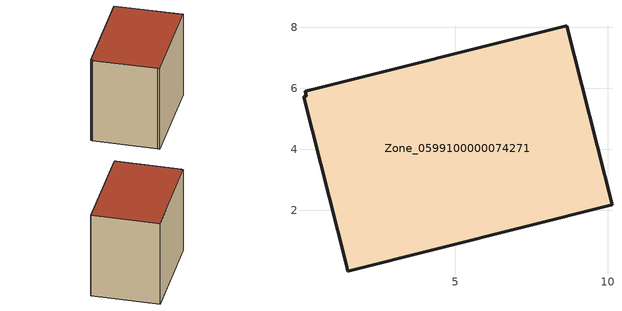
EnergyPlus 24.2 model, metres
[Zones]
Zone_0599100000074271
 floor ground (C_G): 8.66,8.05 10.14,2.18 1.49,0 1.44,0.23 0.04,5.73 0.13,5.74 0.09,5.9 z0
 wall outside (C_F): 10.14,2.18 8.66,8.05 0.09,5.9 0.13,5.74 0.04,5.73 1.44,0.23 1.49,0 10.14,2.18 z0:8.08
 roof outside (C_R): 1.49,0 10.14,2.18 8.66,8.05 0.09,5.9 0.13,5.74 0.04,5.73 1.44,0.23 z8.08
[BUILDING]
Pand.0599100000074271: North Axis=0; Terrain=City; Loads Convergence Tolerance Value=0.04; Temperature Convergence Tolerance Value=0.4; Solar Distribution=FullExterior; Maximum Number of Warmup Days=25; Minimum Number of Warmup Days=1
[Site:Location]
Rotterdam.The.Hague.AP_ZH_NLD Design_Conditions: Latitude=51.96; Longitude=4.45; Time Zone=1; Elevation=-4.5
[SITE:GROUNDTEMPERATURE:BUILDINGSURFACE]
18, 18, 18, 18, 18, 18, 18, 18, 18, 18, 18, 18
[MATERIAL] Thermal Absorptance=0.9; Solar Absorptance=0.7; Visible Absorptance=0.7
Name | Roughness | Thickness | Conductivity | Density | Specific Heat
G.TI.1965-1974 | MediumSmooth | 0.15 | 0.882353 | 540 | 1210
F.TI.1965-1974 | Rough | 0.3 | 0.697674 | 1920 | 840
R.TI.1965-1974 | MediumRough | 0.2 | 0.232558 | 1500 | 1000
[CONSTRUCTION]
C_G: G.TI.1965-1974
C_F: F.TI.1965-1974
C_R: R.TI.1965-1974
[ZONE]
Zone_0599100000074271: Type=1; Multiplier=1; Ceiling Height=Autocalculate; Volume=Autocalculate; Floor Area=autocalculate; Part of Total Floor Area=Yes
[ZONEINFILTRATION:DESIGNFLOWRATE]
Infil_Zone_0599100000074271: Zone or ZoneList or Space or SpaceList=Zone_0599100000074271; Schedule=AlwaysOn; Design Flow Rate Calculation Method=Flow/Area; Flow Rate per Floor Area=0.003; Constant Term Coefficient=1; Temperature Term Coefficient=0; Velocity Term Coefficient=0; Velocity Squared Term Coefficient=0
[HVACTEMPLATE:ZONE:IDEALLOADSAIRSYSTEM]
Zone_0599100000074271: Maximum Heating Supply Air Temperature=50; Minimum Cooling Supply Air Temperature=13; Maximum Heating Supply Air Humidity Ratio=0.0156; Minimum Cooling Supply Air Humidity Ratio=0.0077; Heating Limit=NoLimit; Cooling Limit=NoLimit; Dehumidification Control Type=ConstantSensibleHeatRatio; Cooling Sensible Heat Ratio=0.7; Dehumidification Setpoint=60; Humidification Control Type=None; Humidification Setpoint=30; Outdoor Air Method=None; Outdoor Air Flow Rate per Person=0.00944; Outdoor Air Flow Rate per Zone Floor Area=0; Outdoor Air Flow Rate per Zone=0; Demand Controlled Ventilation Type=None; Outdoor Air Economizer Type=NoEconomizer; Heat Recovery Type=None; Sensible Heat Recovery Effectiveness=0.7; Latent Heat Recovery Effectiveness=0.65
[ZONECONTROL:THERMOSTAT]
ThermostatControl_Zone_0599100000074271: Zone or ZoneList=Zone_0599100000074271; Control Type Schedule=DualSetpointControlType; Control 1=Thermostat_Zone_0599100000074271; Temperature Difference Between Cutout And Setpoint=0
[THERMOSTATSETPOINT:DUALSETPOINT]
Thermostat_Zone_0599100000074271: Heating Setpoint Temperature Schedule=HeatingSetpoint_Zone_0599100000074271; Cooling Setpoint Temperature Schedule=CoolingSetpoint_Zone_0599100000074271
[SCHEDULE:COMPACT]
HeatingSetpoint_Zone_0599100000074271: Through: 12/31, For: AllDays, Until: 24:00, 21
CoolingSetpoint_Zone_0599100000074271: Through: 12/31, For: AllDays, Until: 24:00, 24
DualSetpointControlType: Through: 12/31, For: AllDays, Until: 24:00, 4
AlwaysOn: Through: 12/31, For: AllDays, Until: 24:00, 1
